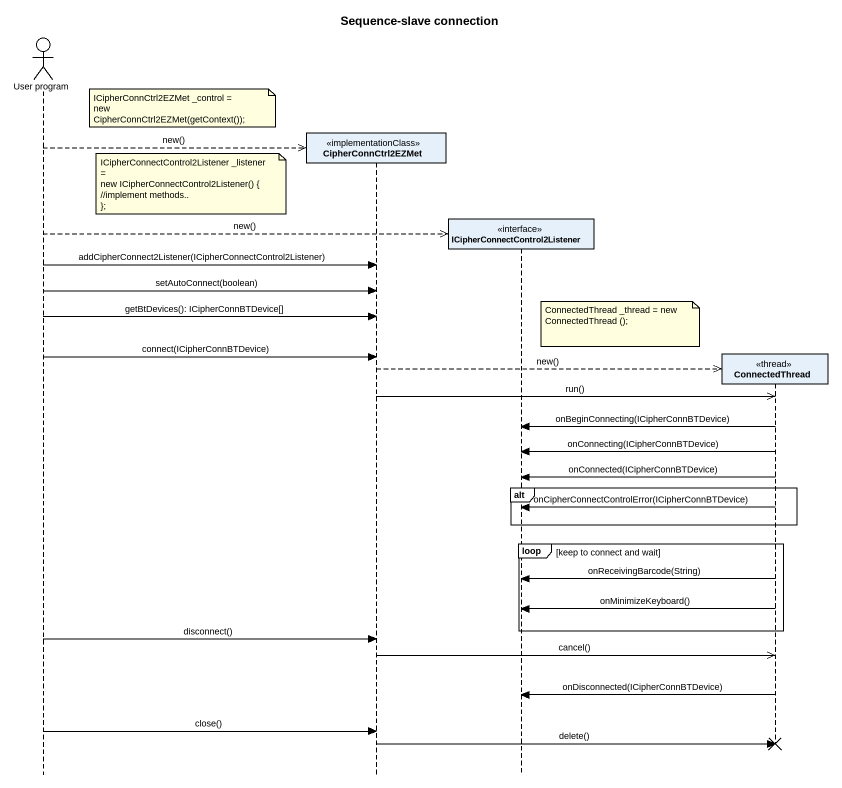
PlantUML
@startuml
title Sequence-slave connection
hide footbox
actor "User program" as User_program
participant CipherConnCtrl2EZMet <<implementationClass>>
participant "ICipherConnectControl2Listener" as ICipherConnectControl2Listen <<interface>>
participant ConnectedThread <<thread>>

note right of User_program
  ICipherConnCtrl2EZMet _control =
  new CipherConnCtrl2EZMet(getContext());
end note
User_program -->> CipherConnCtrl2EZMet ** : new()
note right of User_program
  ICipherConnectControl2Listener _listener =
  new ICipherConnectControl2Listener() {
  //implement methods..
  ~};
end note
User_program -->> ICipherConnectControl2Listen ** : new()
User_program -> CipherConnCtrl2EZMet : addCipherConnect2Listener(ICipherConnectControl2Listener)
User_program -> CipherConnCtrl2EZMet : setAutoConnect(boolean)
User_program -> CipherConnCtrl2EZMet : getBtDevices(): ICipherConnBTDevice[]
note right of ICipherConnectControl2Listen : ConnectedThread _thread = new ConnectedThread ();
User_program -> CipherConnCtrl2EZMet : connect(ICipherConnBTDevice)
CipherConnCtrl2EZMet -->> ConnectedThread ** : new()
CipherConnCtrl2EZMet ->> ConnectedThread : run()
ConnectedThread -> ICipherConnectControl2Listen : onBeginConnecting(ICipherConnBTDevice)
ConnectedThread -> ICipherConnectControl2Listen : onConnecting(ICipherConnBTDevice)
ConnectedThread -> ICipherConnectControl2Listen : onConnected(ICipherConnBTDevice)
alt
  ConnectedThread -> ICipherConnectControl2Listen : onCipherConnectControlError(ICipherConnBTDevice)
end
loop keep to connect and wait
  ConnectedThread -> ICipherConnectControl2Listen : onReceivingBarcode(String)
  ConnectedThread -> ICipherConnectControl2Listen : onMinimizeKeyboard()
end
User_program -> CipherConnCtrl2EZMet : disconnect()
CipherConnCtrl2EZMet ->> ConnectedThread : cancel()
ConnectedThread -> ICipherConnectControl2Listen : onDisconnected(ICipherConnBTDevice)
User_program -> CipherConnCtrl2EZMet : close()
CipherConnCtrl2EZMet -> ConnectedThread !! : delete()
@enduml
